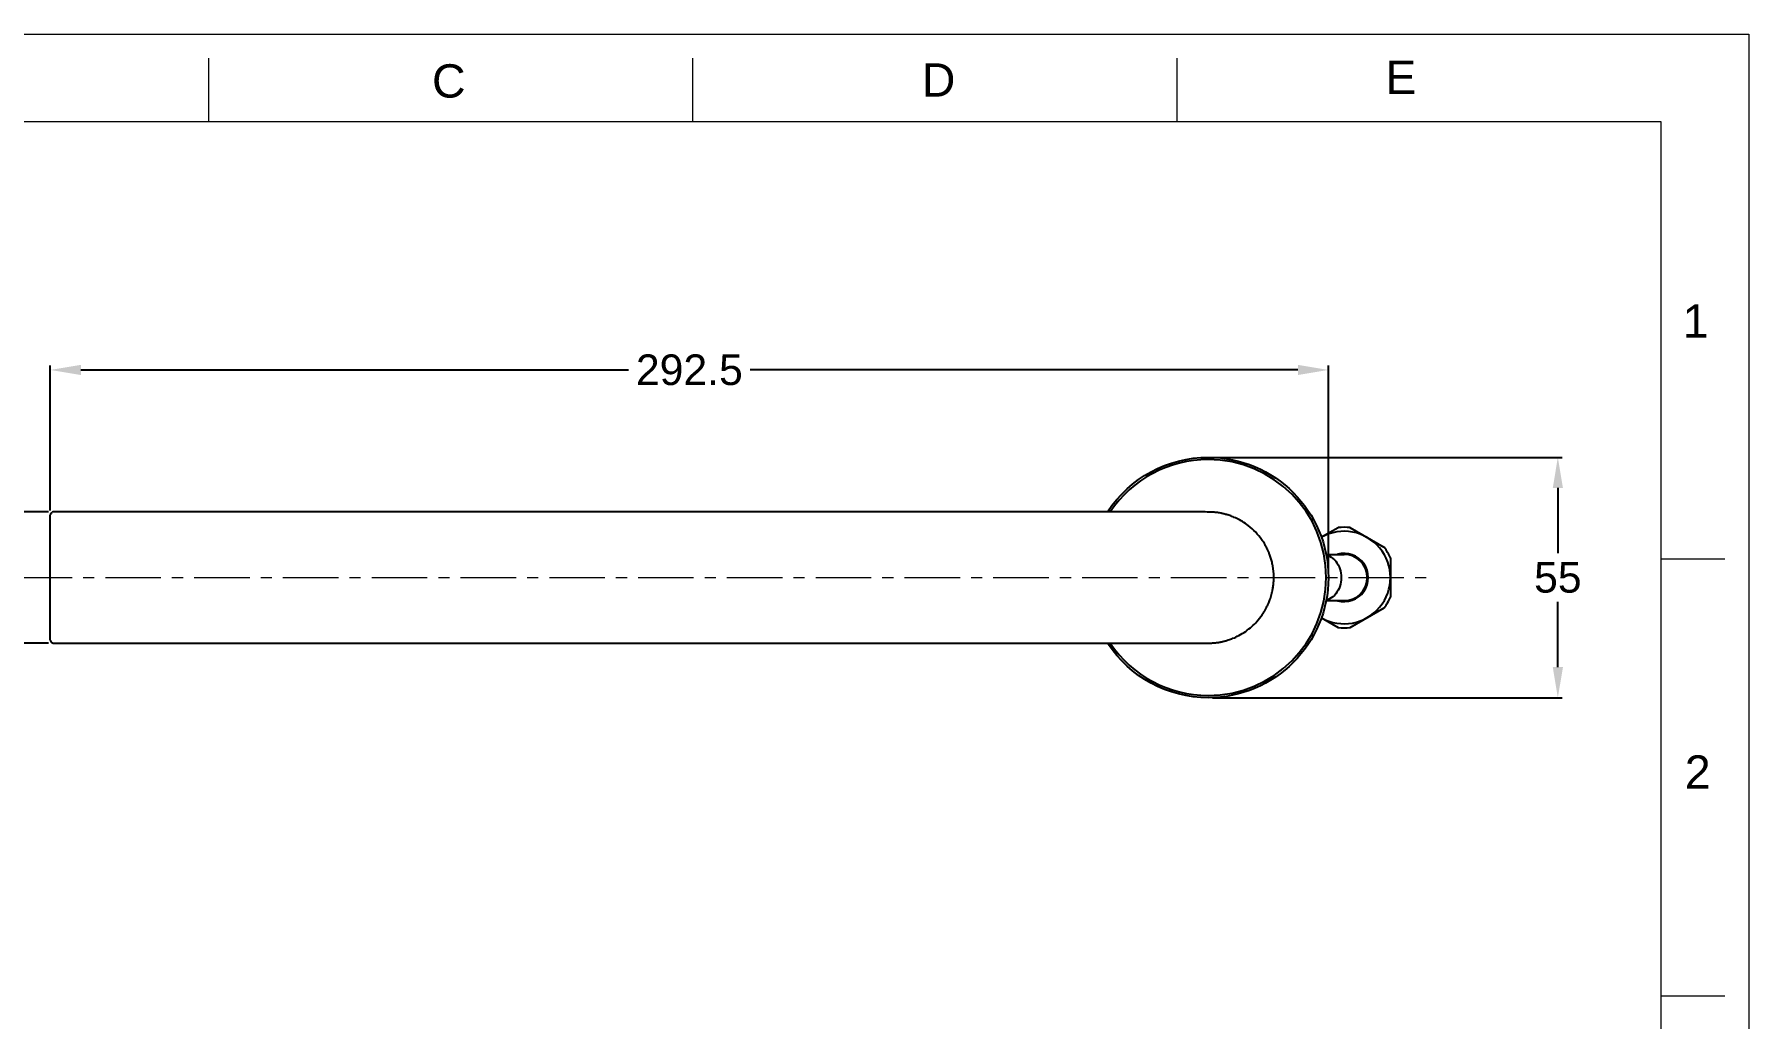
# Model space of a CAD drawing. Header units: millimetres. Extents: x 4823 to 5417, y 1245 to 2085.
# Drawn here: x 5024.4 to 5416.7, y 1860.2 to 2085.4 of the extents above; entities that cross this region are included whole.
import ezdxf

# ---------------------------------------------------------------- set-up
doc = ezdxf.new("R2010")
doc.units = ezdxf.units.MM
doc.linetypes.add('CENTERX2', pattern=[20.32, 12.7, -2.54, 2.54, -2.54])
for name, color, linetype, lineweight in [('CENTER', 1, 'CENTERX2', 15), ('DIM', 3, 'Continuous', 9), ('FORM', 7, 'Continuous', 13)]:
    doc.layers.add(name, color=color, linetype=linetype, lineweight=lineweight)
doc.styles.get("Standard").update_dxf_attribs({"font": 'arial.ttf'})
doc.dimstyles.new('사본(2) Standard', dxfattribs={"dimtxt": 6, "dimasz": 6, "dimexe": 1, "dimexo": 1, "dimgap": 0.8, "dimtad": 1, "dimtih": 1, "dimtoh": 1, "dimdec": 1, "dimdsep": 46, "dimtxsty": 'Standard', "dimcen": 0.09, "dimclrd": 3, "dimclre": 3, "dimclrt": 4, "dimadec": 0, "dimazin": 0, "dimtfac": 1, "dimtdec": 1, "dimtmove": 0, "dimatfit": 3, "dimfxl": 1.25, "dimtolj": 1, "dimtzin": 0, "dimarcsym": 1})

# ---------------------------------------------------------------- blocks, each defined once
blk = doc.blocks.new('*D13')
at = {"layer": 'Defpoints', "color": 0, "transparency": 16777216}
for p in [(5293.05, 1988.63), (5373.05, 1988.63), (5293.05, 1933.63)]:
    blk.add_point(p, dxfattribs=at)
at = {"layer": 'DIM', "color": 3, "linetype": 'ByBlock', "lineweight": -2, "transparency": 16777216}
for p, q in [((5294.05, 1988.63), (5374.05, 1988.63)), ((5373.05, 1981.63), (5373.05, 1966.69)), ((5373.05, 1940.63), (5373.05, 1955.57)), ((5294.05, 1933.63), (5374.05, 1933.63))]:
    blk.add_line(p, q, dxfattribs=at)
at = {"layer": 'DIM', "color": 3, "transparency": 16777216}
for points in [[(5371.89, 1981.63), (5374.22, 1981.63), (5373.05, 1988.63)], [(5371.89, 1940.63), (5374.22, 1940.63), (5373.05, 1933.63)]]:
    blk.add_solid(points, dxfattribs=at)
at = {"layer": 'DIM', "color": 4, "transparency": 16777216, "insert": (5373.05, 1961.13), "char_height": 7, "attachment_point": 5}
blk.add_mtext('\\A1;55', dxfattribs=at)
blk = doc.blocks.new('*D14')
at = {"layer": 'Defpoints', "color": 0, "transparency": 16777216}
for p in [(4995.55, 1976.13), (5028.68, 1976.13), (5028.67, 1946.13)]:
    blk.add_point(p, dxfattribs=at)
at = {"layer": 'DIM', "color": 3, "lineweight": -2, "transparency": 16777216}
for p, q in [((4995.55, 1983.13), (4995.55, 1990.13)), ((4995.55, 1939.13), (4995.55, 1932.13))]:
    blk.add_line(p, q, dxfattribs=at)
at = {"layer": 'DIM', "color": 3, "linetype": 'ByBlock', "lineweight": -2, "transparency": 16777216}
for p, q in [((5027.68, 1976.13), (4994.55, 1976.13)), ((4995.55, 1976.13), (4995.55, 1969.13)), ((4995.55, 1969.13), (4995.55, 1966.9)), ((4995.55, 1953.13), (4995.55, 1955.36)), ((4995.55, 1946.13), (4995.55, 1953.13)), ((5027.67, 1946.13), (4994.55, 1946.13))]:
    blk.add_line(p, q, dxfattribs=at)
at = {"layer": 'DIM', "color": 3, "transparency": 16777216}
for points in [[(4994.39, 1983.13), (4996.72, 1983.13), (4995.55, 1976.13)], [(4994.39, 1939.13), (4996.72, 1939.13), (4995.55, 1946.13)]]:
    blk.add_solid(points, dxfattribs=at)
at = {"layer": 'DIM', "color": 4, "transparency": 16777216, "insert": (4995.55, 1961.13), "char_height": 7, "attachment_point": 5}
blk.add_mtext('\\A1;%%C30', dxfattribs=at)
blk = doc.blocks.new('*D15')
at = {"layer": 'Defpoints', "color": 0, "transparency": 16777216}
for p in [(5320.55, 2008.63), (5028.05, 1975.48), (5320.55, 1961.13)]:
    blk.add_point(p, dxfattribs=at)
at = {"layer": 'DIM', "color": 3, "linetype": 'ByBlock', "lineweight": -2, "transparency": 16777216}
for p, q in [((5028.05, 1976.48), (5028.05, 2009.63)), ((5320.55, 1962.13), (5320.55, 2009.63)), ((5035.05, 2008.63), (5160.41, 2008.63)), ((5313.55, 2008.63), (5188.2, 2008.63))]:
    blk.add_line(p, q, dxfattribs=at)
at = {"layer": 'DIM', "color": 3, "transparency": 16777216}
for points in [[(5035.05, 2009.79), (5035.05, 2007.46), (5028.05, 2008.63)], [(5313.55, 2009.79), (5313.55, 2007.46), (5320.55, 2008.63)]]:
    blk.add_solid(points, dxfattribs=at)
at = {"layer": 'DIM', "color": 4, "transparency": 16777216, "insert": (5174.3, 2008.63), "char_height": 7, "attachment_point": 5}
blk.add_mtext('\\A1;292.5', dxfattribs=at)

msp = doc.modelspace()

# ---------------------------------------------------------------- linework, layer by layer
for p, q in [((5028.13, 1975.69), (5028.47, 1976.03)), ((5028.12, 1946.62), (5028.44, 1946.24))]:
    msp.add_line(p, q)
at = {"color": 7, "linetype": 'Continuous'}
for p, q in [((5322.75, 1972.54), (5318.96, 1970.35)), ((5333.33, 1968.03), (5325.52, 1972.54)), ((5320.04, 1966.42), (5324.14, 1966.42)), ((5334.72, 1965.63), (5334.72, 1956.62)), ((5320.04, 1955.84), (5324.14, 1955.84)), ((5325.52, 1949.71), (5333.33, 1954.22)), ((5318.96, 1951.9), (5322.75, 1949.71))]:
    msp.add_line(p, q, dxfattribs=at)
at = {"extrusion": (0, 0, -1)}
for start, end in [(33.1284, 90), (90, 270), (270, 326.8434)]:
    msp.add_arc((-5293.05, 1961.13), 27.5, start, end, dxfattribs=at)
for centre, radius, start, end in [((5293.05, 1961.13), 27, 90, 146.1713), ((5293.05, 1961.13), 27, 270, 90), ((5028.35, 1975.48), 0.3, 136.3633, 180), ((5028.68, 1975.83), 0.3, 90, 136.3633), ((5293.05, 1961.13), 15, 349.605, 352.3359), ((5028.35, 1946.81), 0.3, 180, 219.497), ((5025.81, 1944.71), 3, 39.4966, 39.497), ((5028.67, 1946.43), 0.3, 219.4966, 270), ((5293.05, 1961.13), 27, 213.8372, 270)]:
    msp.add_arc(centre, radius, start, end)
at = {"color": 7, "linetype": 'Continuous'}
for radius, start, end in [(10.58, 240.696, 119.304), (11.5, 83.0236, 96.9773), (5.52, 254.2422, 105.7072), (5.29, 270, 90), (11.5, 23.0741, 36.9569), (11.5, 323.023, 336.9769), (11.5, 263.0416, 276.9257)]:
    msp.add_arc((5324.14, 1961.13), radius, start, end, dxfattribs=at)
for points, knots in [([(5028.05, 1961.13), (5028.05, 1961.98), (5028.05, 1962.83), (5028.05, 1964.54), (5028.05, 1965.4), (5028.05, 1967.95), (5028.05, 1969.6), (5028.05, 1972.42), (5028.05, 1973.6), (5028.05, 1974.93), (5028.05, 1975.29), (5028.05, 1975.48)], [0, 0, 0, 0, 0.1296927, 0.1296927, 0.2593854, 0.2593854, 0.5187707, 0.5187707, 0.7781561, 0.7781561, 0.9491302, 0.9491302, 0.9491302, 0.9491302]), ([(5308.05, 1961.13), (5308.05, 1961.33), (5308.04, 1961.74), (5308.01, 1962.36), (5307.94, 1962.95), (5307.86, 1963.53), (5307.76, 1964.07), (5307.65, 1964.59), (5307.52, 1965.08), (5307.39, 1965.55), (5307.25, 1965.98), (5307.1, 1966.38), (5306.97, 1966.73), (5306.84, 1967.03), (5306.73, 1967.28), (5306.64, 1967.48), (5306.6, 1967.57), (5306.56, 1967.65), (5306.48, 1967.8), (5306.36, 1968.05), (5306.14, 1968.45), (5305.8, 1969.05), (5305.09, 1970.13), (5303.9, 1971.56), (5302.41, 1972.91), (5300.92, 1973.93), (5299.65, 1974.62), (5298.53, 1975.11), (5297.62, 1975.42), (5296.94, 1975.62), (5296.47, 1975.73), (5296.15, 1975.8), (5295.79, 1975.88), (5295.37, 1975.95), (5294.95, 1976.01), (5294.52, 1976.06), (5294.14, 1976.09), (5293.82, 1976.11), (5293.59, 1976.12), (5293.49, 1976.12), (5293.46, 1976.12), (5293.18, 1976.12), (5292.43, 1976.13), (5291.22, 1976.13), (5289.7, 1976.13), (5287.95, 1976.13), (5286.04, 1976.13), (5283.62, 1976.13), (5280.51, 1976.13), (5276.81, 1976.13), (5273.06, 1976.13), (5269.39, 1976.13), (5265.52, 1976.13), (5261.46, 1976.13), (5257.65, 1976.13), (5254.09, 1976.13), (5250.76, 1976.13), (5247.13, 1976.13), (5243.01, 1976.13), (5238.39, 1976.13), (5233.27, 1976.13), (5227.84, 1976.13), (5222.1, 1976.13), (5216.03, 1976.13), (5209.23, 1976.13), (5201.66, 1976.13), (5193.28, 1976.13), (5184.46, 1976.13), (5174.76, 1976.13), (5164.15, 1976.13), (5152.58, 1976.13), (5140.44, 1976.13), (5127.74, 1976.13), (5114.48, 1976.13), (5100.93, 1976.13), (5087.12, 1976.13), (5073.06, 1976.13), (5058.5, 1976.13), (5043.66, 1976.13), (5033.66, 1976.13), (5028.68, 1976.13)], [0, 0, 0, 0, 0.0195151, 0.0373984, 0.0536813, 0.0684958, 0.0819322, 0.0940261, 0.1047731, 0.1141427, 0.1220905, 0.1285669, 0.1328026, 0.1359701, 0.1380865, 0.1386256, 0.1390427, 0.1392145, 0.1393695, 0.1404566, 0.1413277, 0.1429211, 0.1458865, 0.1513833, 0.1573416, 0.1615606, 0.1654209, 0.1686072, 0.1711117, 0.1729408, 0.1741136, 0.1748393, 0.1755859, 0.1772703, 0.1793754, 0.1820046, 0.186702, 0.1926206, 0.1997956, 0.2082386, 0.2219637, 0.2350243, 0.2497825, 0.2635958, 0.276447, 0.2884794, 0.2995622, 0.3102711, 0.3261783, 0.3419216, 0.3543989, 0.3667691, 0.3790327, 0.3911897, 0.4035496, 0.4120363, 0.4211793, 0.4309783, 0.4414414, 0.453962, 0.4672898, 0.4813771, 0.4963105, 0.512115, 0.5287357, 0.5493803, 0.5711741, 0.5941132, 0.6181989, 0.6468294, 0.676927, 0.7084917, 0.7415237, 0.7760228, 0.811989, 0.8472439, 0.883803, 0.9216665, 0.9608342, 0.9996659, 0.9996659, 0.9996659, 0.9996659]), ([(5028.05, 1946.81), (5028.05, 1947.33), (5028.05, 1948.93), (5028.05, 1952.66), (5028.05, 1954.31), (5028.05, 1956.84), (5028.05, 1957.7), (5028.05, 1959.41), (5028.05, 1960.27), (5028.05, 1961.13)], [0.2644501, 0.2644501, 0.2644501, 0.2644501, 0.5941147, 0.5941147, 0.7970573, 0.7970573, 0.8985287, 0.8985287, 1, 1, 1, 1]), ([(5028.67, 1946.13), (5034.21, 1946.13), (5045.29, 1946.13), (5061.67, 1946.13), (5077.58, 1946.13), (5092.83, 1946.13), (5107.33, 1946.13), (5121.08, 1946.13), (5134.1, 1946.13), (5146.48, 1946.13), (5157.66, 1946.13), (5167.72, 1946.13), (5176.7, 1946.13), (5185.22, 1946.13), (5193.27, 1946.13), (5200.86, 1946.13), (5207.87, 1946.13), (5214.32, 1946.13), (5220.36, 1946.13), (5226.23, 1946.13), (5232.05, 1946.13), (5237.72, 1946.13), (5243.23, 1946.13), (5248.51, 1946.13), (5253.61, 1946.13), (5258.52, 1946.13), (5263.19, 1946.13), (5267.6, 1946.13), (5271.71, 1946.13), (5275.5, 1946.13), (5278.98, 1946.13), (5282.19, 1946.13), (5285.12, 1946.13), (5287.58, 1946.13), (5289.59, 1946.13), (5291.16, 1946.13), (5292.37, 1946.13), (5293.08, 1946.13), (5293.41, 1946.13), (5293.52, 1946.13), (5293.54, 1946.13), (5293.6, 1946.14), (5293.8, 1946.14), (5294.08, 1946.16), (5294.44, 1946.19), (5294.85, 1946.23), (5295.3, 1946.29), (5295.69, 1946.36), (5296.03, 1946.42), (5296.29, 1946.48), (5296.58, 1946.54), (5297.02, 1946.66), (5297.74, 1946.87), (5298.8, 1947.25), (5300.15, 1947.88), (5301.63, 1948.78), (5303.01, 1949.87), (5304.27, 1951.12), (5305.17, 1952.25), (5305.67, 1953.01), (5305.83, 1953.27), (5305.86, 1953.32), (5305.92, 1953.42), (5306.01, 1953.56), (5306.11, 1953.75), (5306.25, 1954), (5306.41, 1954.31), (5306.6, 1954.68), (5306.79, 1955.1), (5306.99, 1955.56), (5307.18, 1956.08), (5307.37, 1956.65), (5307.55, 1957.27), (5307.72, 1957.95), (5307.86, 1958.67), (5307.97, 1959.45), (5308.04, 1960.28), (5308.05, 1960.84), (5308.05, 1961.13)], [0.0003694, 0.0003694, 0.0003694, 0.0003694, 0.043808, 0.0871073, 0.1286604, 0.1684672, 0.2065279, 0.2422091, 0.276206, 0.3085184, 0.3391464, 0.3638129, 0.3872667, 0.409508, 0.4305362, 0.4503527, 0.468955, 0.4853826, 0.5009215, 0.5162372, 0.5313855, 0.5464711, 0.5606815, 0.5747564, 0.5887179, 0.602575, 0.616323, 0.6299614, 0.6434899, 0.6569089, 0.6702189, 0.6837563, 0.6978273, 0.7124436, 0.7251255, 0.7381572, 0.7515677, 0.7653545, 0.7741772, 0.7831187, 0.7922118, 0.8009054, 0.8083675, 0.8143013, 0.8191547, 0.8229706, 0.8252049, 0.8269839, 0.8277506, 0.8284709, 0.8291809, 0.8300702, 0.8320704, 0.8350187, 0.8389145, 0.8437415, 0.8485186, 0.8526615, 0.8576853, 0.8596617, 0.8598855, 0.8600144, 0.8601728, 0.8612004, 0.8629422, 0.8654226, 0.8698848, 0.8756523, 0.8826862, 0.8909472, 0.9003991, 0.9110119, 0.9227684, 0.9356744, 0.9497691, 0.9651359, 0.9818752, 1, 1, 1, 1])]:
    msp.add_open_spline(points, degree=3, knots=knots)
for points, knots in [([(5320.06, 1966.3), (5320.32, 1966.23), (5321.14, 1965.91), (5322.34, 1964.9), (5323.26, 1963.16), (5323.48, 1961.81), (5323.48, 1961.13)], [0.1226349, 0.1226349, 0.1226349, 0.1226349, 0.2278929, 0.4685, 0.7279669, 1, 1, 1, 1]), ([(5323.48, 1961.13), (5323.48, 1960.44), (5323.26, 1959.1), (5322.34, 1957.35), (5321.14, 1956.34), (5320.32, 1956.02), (5320.06, 1955.96)], [0, 0, 0, 0, 0.2720331, 0.5315, 0.7721071, 0.8773651, 0.8773651, 0.8773651, 0.8773651])]:
    msp.add_open_spline(points, degree=3, knots=knots, dxfattribs=at)
at = {"layer": 'CENTER'}
msp.add_line((5020.34, 1961.13), (5344.85, 1961.13), dxfattribs=at)
at = {"layer": 'FORM', "color": 7, "linetype": 'Continuous'}
for p, q in [((4822.73, 2085.43), (5416.73, 2085.43)), ((5416.73, 2085.43), (5416.73, 1245.43)), ((5064.33, 2065.43), (5064.33, 2079.96)), ((5175.13, 2065.43), (5175.13, 2079.96)), ((5285.93, 2065.43), (5285.93, 2079.96)), ((5396.73, 2065.43), (4842.73, 2065.43)), ((5396.73, 1265.43), (5396.73, 2065.43)), ((5396.73, 1965.43), (5411.26, 1965.43)), ((5396.73, 1865.43), (5411.26, 1865.43))]:
    msp.add_line(p, q, dxfattribs=at)

# ---------------------------------------------------------------- texts
at = {"layer": 'FORM', "char_height": 7.62, "attachment_point": 5}
for s, width, insert in [('E', 10, (5337.13, 2075.61)), ('C', 10, (5119.25, 2074.7)), ('D', 10, (5231.33, 2074.98)), ('1', 50, (5404.58, 2019.83)), ('2', 50, (5405.06, 1916.63))]:
    msp.add_mtext_dynamic_manual_height_columns(s, width=width, gutter_width=12.5, heights=[0], dxfattribs=dict(at, insert=insert))

# ---------------------------------------------------------------- dimensions: what is measured, and where the dimension line sits
at = {"layer": 'DIM'}
dim = msp.add_linear_dim(base=(5320.55, 2008.63), p1=(5028.05, 1975.48), p2=(5320.55, 1961.13), dimstyle='사본(2) Standard', override={"dimtxt": 7, "dimasz": 7, "dimgap": 2, "dimtad": 0}, dxfattribs=at)
dim.commit()
dim.dimension.update_dxf_attribs({"geometry": '*D15', "text_midpoint": (5174.3, 2008.63)})
dim = msp.add_linear_dim(base=(4995.55, 1976.13), p1=(5028.67, 1946.13), p2=(5028.68, 1976.13), angle=90, text='%%C<>', dimstyle='사본(2) Standard', override={"dimtxt": 7, "dimasz": 7, "dimgap": 2}, dxfattribs=at)
dim.commit()
dim.dimension.update_dxf_attribs({"geometry": '*D14', "text_midpoint": (4995.55, 1961.13)})
dim = msp.add_linear_dim(base=(5373.05, 1988.63), p1=(5293.05, 1933.63), p2=(5293.05, 1988.63), angle=90, dimstyle='사본(2) Standard', override={"dimtxt": 7, "dimasz": 7, "dimgap": 2}, dxfattribs=at)
dim.commit()
dim.dimension.update_dxf_attribs({"geometry": '*D13', "text_midpoint": (5373.05, 1961.13)})

doc.saveas('drawing.dxf')
